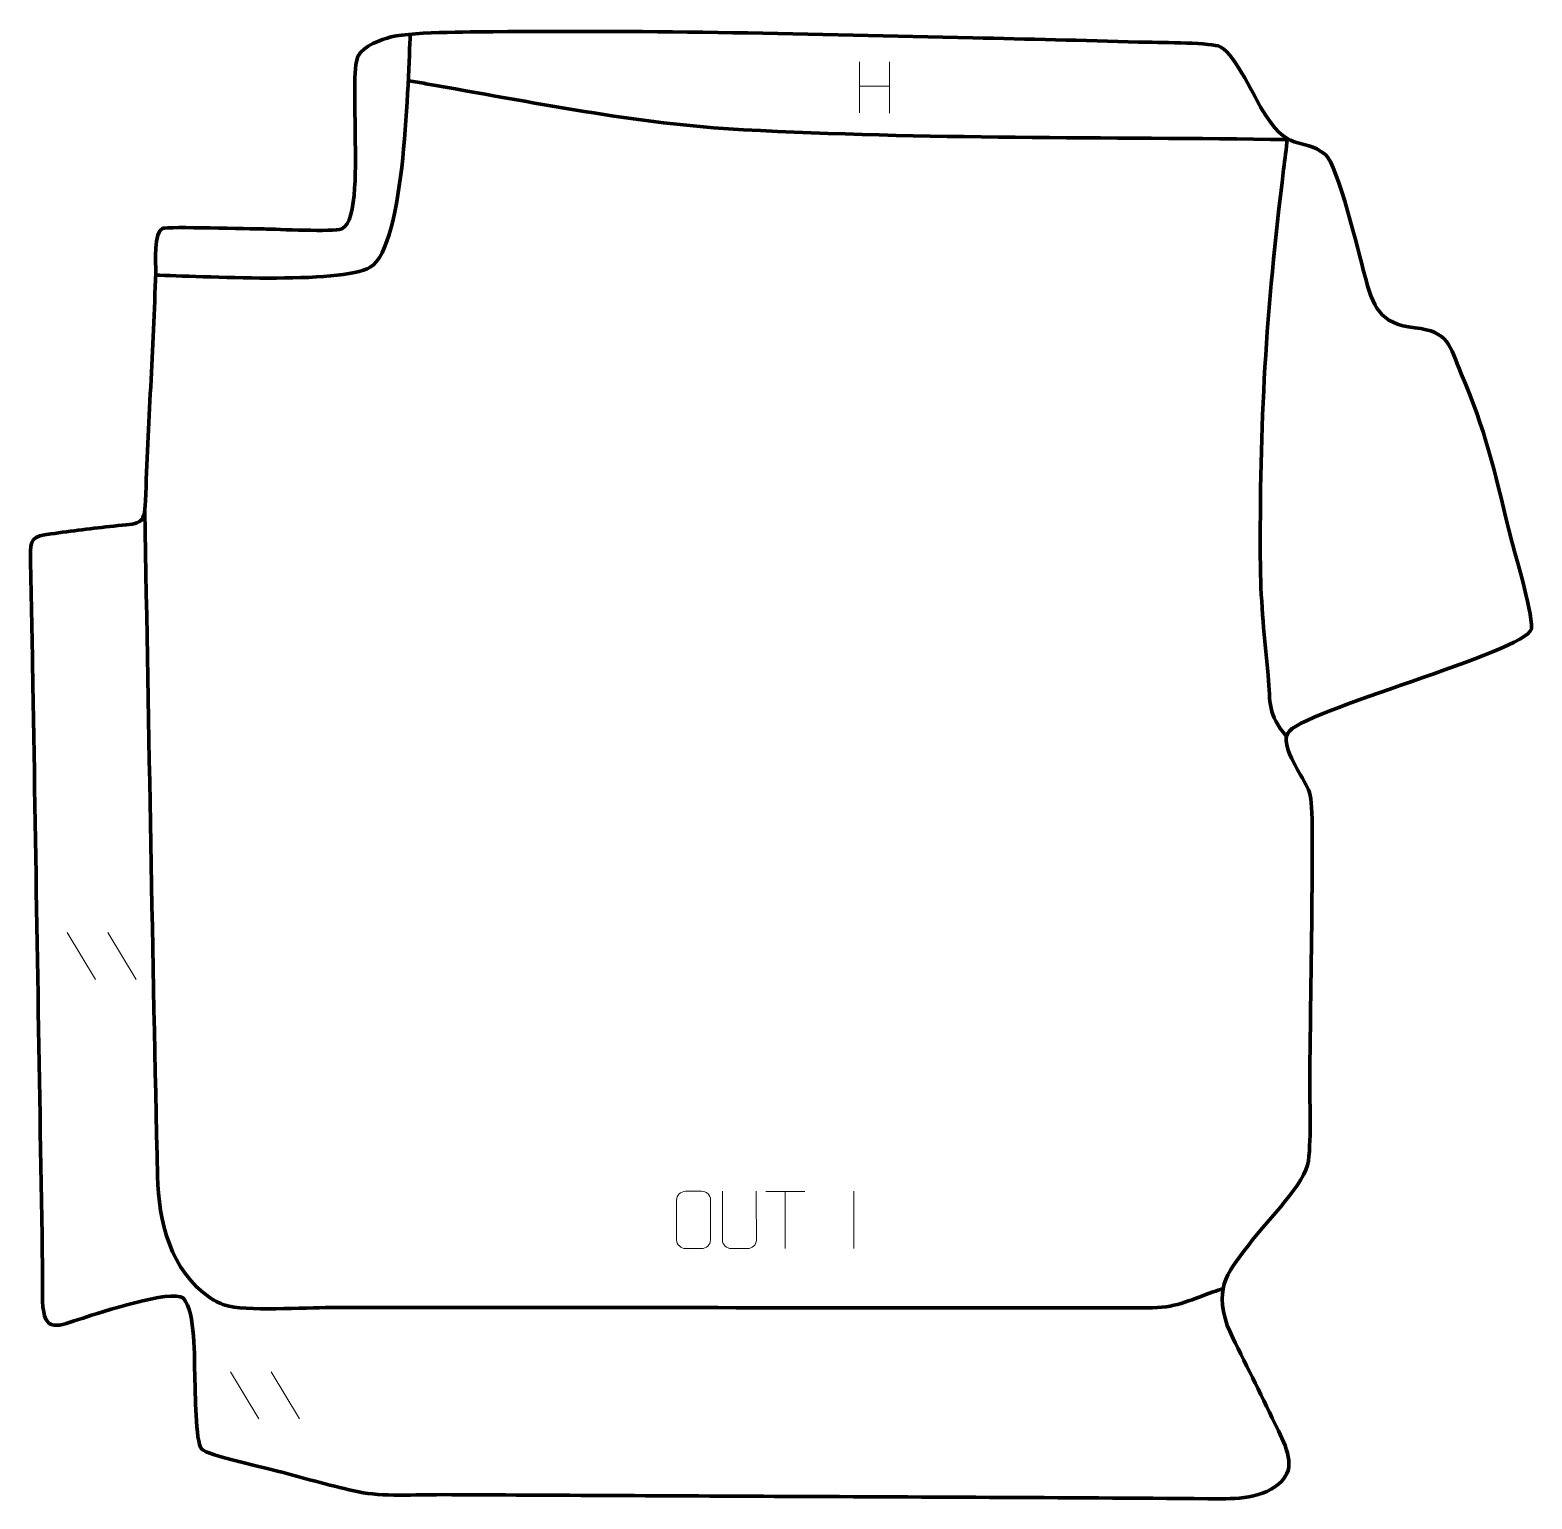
# Model space of a CAD drawing. Header units: millimetres. Extents: x -585 to 70, y 206 to 847.
import ezdxf

# ---------------------------------------------------------------- set-up
doc = ezdxf.new("R2010")
doc.units = ezdxf.units.MM
doc.header["$MEASUREMENT"] = 0
doc.layers.add('layer 2', color=7, linetype='Continuous')
doc.layers.add('layer 3', color=7, linetype='Continuous')

msp = doc.modelspace()

# ---------------------------------------------------------------- linework, layer by layer
at = {"layer": 'layer 2', "color": 140, "lineweight": 158}
for points, knots in [([(-419.3593, 844.9482), (-420.6033, 826.8106), (-421.2299, 752.8329), (-436.9627, 743.3028), (-436.9627, 743.3028), (-449.5389, 735.685), (-511.6804, 739.4983), (-530.5611, 739.8427)], [0, 0, 0, 0, 0.33333333, 0.33333333, 0.33333333, 0.33333333, 1, 1, 1, 1]), ([(-36.7646, 798.9799), (-115.5785, 800.1927), (-195.3671, 799.0948), (-274.0088, 803.2921), (-274.0088, 803.2921), (-320.8461, 805.7919), (-366.5574, 815.3891), (-412.6455, 823.3731), (-412.6455, 823.3731), (-415.1168, 823.7972), (-417.5883, 824.22), (-420.0599, 824.6421)], [0, 0, 0, 0, 0.25, 0.25, 0.25, 0.25, 0.5, 0.5, 0.5, 0.5, 1, 1, 1, 1]), ([(-37.0953, 538.5944), (-45.6445, 548.9287), (-43.9218, 552.3693), (-45.1533, 565.4124), (-45.1533, 565.4124), (-46.6597, 581.368), (-48.2925, 596.3142), (-48.5048, 612.418), (-48.5048, 612.418), (-48.9292, 676.4396), (-46.1145, 723.4399), (-38.3488, 786.0723), (-38.3488, 786.0723), (-37.8022, 790.5257), (-37.2556, 794.9792), (-36.709, 799.4326)], [0, 0, 0, 0, 0.2, 0.2, 0.2, 0.2, 0.4, 0.4, 0.4, 0.4, 0.6, 0.6, 0.6, 0.6, 1, 1, 1, 1]), ([(-535.3105, 636.8929), (-533.4315, 540.2313), (-531.9465, 443.4672), (-529.7234, 346.8253), (-529.7234, 346.8253), (-529.2729, 327.2446), (-524.0259, 305.359), (-506.7106, 293.7613), (-506.7106, 293.7613), (-504.4378, 292.239), (-502.8258, 291.4892), (-500.2724, 290.5697), (-500.2724, 290.5697), (-491.7289, 287.8714), (-464.8673, 289.5049), (-454.378, 289.5532), (-454.378, 289.5532), (-368.4723, 289.7395), (-282.5673, 289.4191), (-196.6617, 289.4016), (-196.6617, 289.4016), (-163.701, 289.3964), (-130.7404, 289.3939), (-97.7798, 289.3957), (-97.7798, 289.3957), (-85.4439, 289.3964), (-80.3293, 292.3748), (-69.0612, 296.3322), (-69.0612, 296.3322), (-67.6185, 296.8389), (-66.1746, 297.3425), (-64.731, 297.8466)], [0, 0, 0, 0, 0.11111111, 0.11111111, 0.11111111, 0.11111111, 0.22222222, 0.22222222, 0.22222222, 0.22222222, 0.33333333, 0.33333333, 0.33333333, 0.33333333, 0.44444444, 0.44444444, 0.44444444, 0.44444444, 0.55555556, 0.55555556, 0.55555556, 0.55555556, 0.66666667, 0.66666667, 0.66666667, 0.66666667, 0.77777778, 0.77777778, 0.77777778, 0.77777778, 1, 1, 1, 1])]:
    msp.add_open_spline(points, degree=3, knots=knots, dxfattribs=at)
at = {"layer": 'layer 3', "color": 242, "lineweight": 158}
msp.add_open_spline([(-443.4233, 798.7889), (-443.4152, 791.7567), (-442.2651, 762.746), (-449.2886, 760.0835), (-449.2886, 760.0835), (-453.2063, 758.5984), (-477.2886, 759.9246), (-483.334, 760.0021), (-483.334, 760.0021), (-489.2889, 760.0742), (-525.1074, 761.0615), (-527.402, 760.2832), (-527.402, 760.2832), (-531.4186, 758.9207), (-530.4055, 745.094), (-530.5253, 740.9936), (-530.5253, 740.9936), (-531.5434, 707.7574), (-533.8591, 674.6472), (-534.944, 641.4001), (-534.944, 641.4001), (-535.3095, 630.1985), (-537.72, 631.6889), (-548.8413, 630.4374), (-548.8413, 630.4374), (-557.8839, 629.404), (-567.2531, 628.2399), (-576.2686, 627.0101), (-576.2686, 627.0101), (-584.3669, 625.9054), (-585.3447, 624.9492), (-585.1873, 616.747), (-585.1873, 616.747), (-584.8314, 598.1914), (-584.3948, 579.6599), (-584.0878, 561.0909), (-584.0878, 561.0909), (-582.7651, 481.0859), (-581.4424, 401.0809), (-580.1197, 321.0759), (-580.1197, 321.0759), (-579.9599, 311.4069), (-579.8846, 301.9409), (-579.8582, 292.2738), (-579.8582, 292.2738), (-579.3029, 277.6993), (-573.2377, 281.5333), (-562.1739, 284.9742), (-562.1739, 284.9742), (-555.0456, 287.195), (-523.7751, 297.7348), (-518.3876, 293.5686), (-518.3876, 293.5686), (-512.9648, 286.9747), (-513.8202, 267.8427), (-513.4095, 258.7471), (-513.4095, 258.7471), (-513.2141, 253.434), (-513.2032, 230.8602), (-510.4968, 227.8468), (-510.4968, 227.8468), (-507.9917, 225.0576), (-481.4889, 219.3329), (-475.3646, 217.6846), (-475.3646, 217.6846), (-464.2189, 214.6847), (-453.1895, 211.5776), (-441.9025, 209.1177), (-441.9025, 209.1177), (-432.1927, 207.037), (-416.3772, 207.9335), (-406.0102, 207.924), (-406.0102, 207.924), (-355.9988, 207.6732), (-305.9874, 207.4225), (-255.9759, 207.1717), (-255.9759, 207.1717), (-192.475, 206.8547), (-128.9704, 206.6241), (-65.4708, 206.1295), (-65.4708, 206.1295), (-55.9022, 206.055), (-41.8715, 207.4104), (-36.9826, 217.1533), (-36.9826, 217.1533), (-33.5411, 224.0118), (-40.3685, 234.7652), (-43.3967, 241.3553), (-43.3967, 241.3553), (-49.6593, 254.9102), (-56.922, 268.3034), (-63.02, 281.6999), (-63.02, 281.6999), (-68.621, 299.6545), (-62.4856, 305.0181), (-51.9659, 319.0524), (-51.9659, 319.0524), (-45.4583, 327.5229), (-28.9531, 343.6078), (-27.5448, 353.5512), (-27.5448, 353.5512), (-26.2227, 364.3581), (-27.0746, 379.8068), (-26.9536, 391.2642), (-26.9536, 391.2642), (-26.5817, 427.1315), (-25.7747, 463.2207), (-25.91, 499.0658), (-25.91, 499.0658), (-26.2095, 518.4815), (-26.9712, 513.0343), (-34.8962, 529.1622), (-34.8962, 529.1622), (-37.4583, 534.3763), (-37.7848, 537.7015), (-36.5798, 540.035), (-36.5798, 540.035), (-31.5383, 549.7987), (67.3432, 575.442), (69.7813, 585.5452), (69.7813, 585.5452), (69.993, 594.7465), (62.3324, 618.608), (59.7314, 629.3229), (59.7314, 629.3229), (53.7187, 654.365), (49.5502, 672.8596), (39.1341, 696.8147), (39.1341, 696.8147), (33.85, 709.3551), (33.8475, 715.2382), (18.848, 716.8945), (18.848, 716.8945), (3.3101, 718.6102), (0.5725, 726.1965), (-3.0962, 740.1729), (-3.0962, 740.1729), (-5.4697, 749.3341), (-14.7098, 787.7488), (-20.1206, 792.4296), (-20.1206, 792.4296), (-30.8571, 800.8694), (-36.3043, 792.18), (-48.3867, 813.0637), (-48.3867, 813.0637), (-51.7098, 818.9715), (-60.7674, 838.1433), (-66.9069, 839.8296), (-66.9069, 839.8296), (-72.4511, 841.3524), (-93.8663, 841.3466), (-101.0165, 841.5294), (-101.0165, 841.5294), (-101.0165, 841.5294), (-101.7251, 841.5475), (-101.7251, 841.5475), (-101.7251, 841.5475), (-125.8184, 842.2833), (-149.9083, 842.8071), (-174.0049, 843.3788), (-174.0049, 843.3788), (-243.4055, 845.0533), (-314.0269, 846.7675), (-383.4069, 846.0309), (-383.4069, 846.0309), (-392.3883, 845.9356), (-421.54, 846.0594), (-429.5026, 843.2838), (-429.5026, 843.2838), (-434.5545, 841.5228), (-441.9477, 839.1004), (-442.9669, 833.0928), (-442.9669, 833.0928), (-444.2239, 825.6834), (-443.4247, 808.2668), (-443.4235, 799.8603), (-443.4235, 799.8603), (-443.4235, 799.8603), (-443.4233, 798.7889), (-443.4233, 798.7889)], degree=3, knots=[0, 0, 0, 0, 0.02173913, 0.02173913, 0.02173913, 0.02173913, 0.04347826, 0.04347826, 0.04347826, 0.04347826, 0.06521739, 0.06521739, 0.06521739, 0.06521739, 0.08695652, 0.08695652, 0.08695652, 0.08695652, 0.10869565, 0.10869565, 0.10869565, 0.10869565, 0.13043478, 0.13043478, 0.13043478, 0.13043478, 0.15217391, 0.15217391, 0.15217391, 0.15217391, 0.17391304, 0.17391304, 0.17391304, 0.17391304, 0.19565217, 0.19565217, 0.19565217, 0.19565217, 0.2173913, 0.2173913, 0.2173913, 0.2173913, 0.23913043, 0.23913043, 0.23913043, 0.23913043, 0.26086957, 0.26086957, 0.26086957, 0.26086957, 0.2826087, 0.2826087, 0.2826087, 0.2826087, 0.30434783, 0.30434783, 0.30434783, 0.30434783, 0.32608696, 0.32608696, 0.32608696, 0.32608696, 0.34782609, 0.34782609, 0.34782609, 0.34782609, 0.36956522, 0.36956522, 0.36956522, 0.36956522, 0.39130435, 0.39130435, 0.39130435, 0.39130435, 0.41304348, 0.41304348, 0.41304348, 0.41304348, 0.43478261, 0.43478261, 0.43478261, 0.43478261, 0.45652174, 0.45652174, 0.45652174, 0.45652174, 0.47826087, 0.47826087, 0.47826087, 0.47826087, 0.5, 0.5, 0.5, 0.5, 0.52173913, 0.52173913, 0.52173913, 0.52173913, 0.54347826, 0.54347826, 0.54347826, 0.54347826, 0.56521739, 0.56521739, 0.56521739, 0.56521739, 0.58695652, 0.58695652, 0.58695652, 0.58695652, 0.60869565, 0.60869565, 0.60869565, 0.60869565, 0.63043478, 0.63043478, 0.63043478, 0.63043478, 0.65217391, 0.65217391, 0.65217391, 0.65217391, 0.67391304, 0.67391304, 0.67391304, 0.67391304, 0.69565217, 0.69565217, 0.69565217, 0.69565217, 0.7173913, 0.7173913, 0.7173913, 0.7173913, 0.73913043, 0.73913043, 0.73913043, 0.73913043, 0.76086957, 0.76086957, 0.76086957, 0.76086957, 0.7826087, 0.7826087, 0.7826087, 0.7826087, 0.80434783, 0.80434783, 0.80434783, 0.80434783, 0.82608696, 0.82608696, 0.82608696, 0.82608696, 0.84782609, 0.84782609, 0.84782609, 0.84782609, 0.86956522, 0.86956522, 0.86956522, 0.86956522, 0.89130435, 0.89130435, 0.89130435, 0.89130435, 0.91304348, 0.91304348, 0.91304348, 0.91304348, 0.93478261, 0.93478261, 0.93478261, 0.93478261, 0.95652174, 0.95652174, 0.95652174, 0.95652174, 1, 1, 1, 1], dxfattribs=at)
at = {"layer": 'layer 3', "color": 250, "lineweight": 9}
for points in [[(-223.4044, 832.8976), (-223.4044, 832.8976), (-223.4044, 810.7049), (-223.4044, 810.7049)], [(-210.2887, 832.8976), (-210.2887, 832.8976), (-210.2887, 810.5473), (-210.2887, 810.5473)], [(-223.3869, 822.2552), (-223.3869, 822.2552), (-210.2887, 822.2552), (-210.2887, 822.2552)], [(-569.1191, 453.1133), (-569.1191, 453.1133), (-556.7548, 432.569), (-556.7548, 432.569)], [(-551.3892, 453.1133), (-551.3892, 453.1133), (-539.0249, 432.569), (-539.0249, 432.569)], [(-264.322, 340.2125), (-264.322, 340.2125), (-247.3348, 340.2125), (-247.3348, 340.2125)], [(-255.8282, 315.2825), (-255.8282, 315.2825), (-255.8282, 340.236), (-255.8282, 340.236)], [(-225.8284, 340.2463), (-225.8284, 340.2463), (-225.8284, 315.2722), (-225.8284, 315.2722)], [(-497.935, 261.5526), (-497.935, 261.5526), (-485.5707, 241.0083), (-485.5707, 241.0083)], [(-480.2051, 261.5526), (-480.2051, 261.5526), (-467.8408, 241.0083), (-467.8408, 241.0083)]]:
    msp.add_open_spline(points, degree=3, dxfattribs=at)
for points, knots in [([(-299.348, 340.2357), (-297.0223, 340.2357), (-294.6962, 340.2357), (-292.3701, 340.2357), (-292.3701, 340.2357), (-290.4235, 340.2713), (-288.4321, 338.7797), (-288.4054, 336.3421), (-288.4054, 336.3421), (-288.4058, 330.5952), (-288.4058, 324.8479), (-288.4054, 319.1002), (-288.4054, 319.1002), (-288.5452, 316.7768), (-290.2224, 315.2972), (-292.3701, 315.2864), (-292.3701, 315.2864), (-294.702, 315.2868), (-297.0339, 315.2868), (-299.3654, 315.2864), (-299.3654, 315.2864), (-301.2904, 315.181), (-303.2625, 317.0655), (-303.2513, 319.0828), (-303.2513, 319.0828), (-303.251, 324.8529), (-303.251, 330.6226), (-303.2513, 336.3919), (-303.2513, 336.3919), (-303.2471, 338.53), (-301.5004, 340.2492), (-299.348, 340.2357)], [0, 0, 0, 0, 0.11111111, 0.11111111, 0.11111111, 0.11111111, 0.22222222, 0.22222222, 0.22222222, 0.22222222, 0.33333333, 0.33333333, 0.33333333, 0.33333333, 0.44444444, 0.44444444, 0.44444444, 0.44444444, 0.55555556, 0.55555556, 0.55555556, 0.55555556, 0.66666667, 0.66666667, 0.66666667, 0.66666667, 0.77777778, 0.77777778, 0.77777778, 0.77777778, 1, 1, 1, 1]), ([(-268.5012, 340.2402), (-268.5016, 334.7007), (-268.4058, 324.4989), (-268.4054, 318.9585), (-268.4054, 318.9585), (-268.5452, 316.719), (-270.2224, 315.2928), (-272.3701, 315.2823), (-272.3701, 315.2823), (-274.702, 315.2827), (-277.0339, 315.2827), (-279.3654, 315.2823), (-279.3654, 315.2823), (-281.2904, 315.1808), (-283.2625, 316.9973), (-283.2513, 318.9418), (-283.2513, 318.9418), (-283.251, 324.5037), (-283.1556, 334.6791), (-283.156, 340.2402)], [0, 0, 0, 0, 0.16666667, 0.16666667, 0.16666667, 0.16666667, 0.33333333, 0.33333333, 0.33333333, 0.33333333, 0.5, 0.5, 0.5, 0.5, 0.66666667, 0.66666667, 0.66666667, 0.66666667, 1, 1, 1, 1])]:
    msp.add_open_spline(points, degree=3, knots=knots, dxfattribs=at)

doc.saveas('drawing.dxf')
